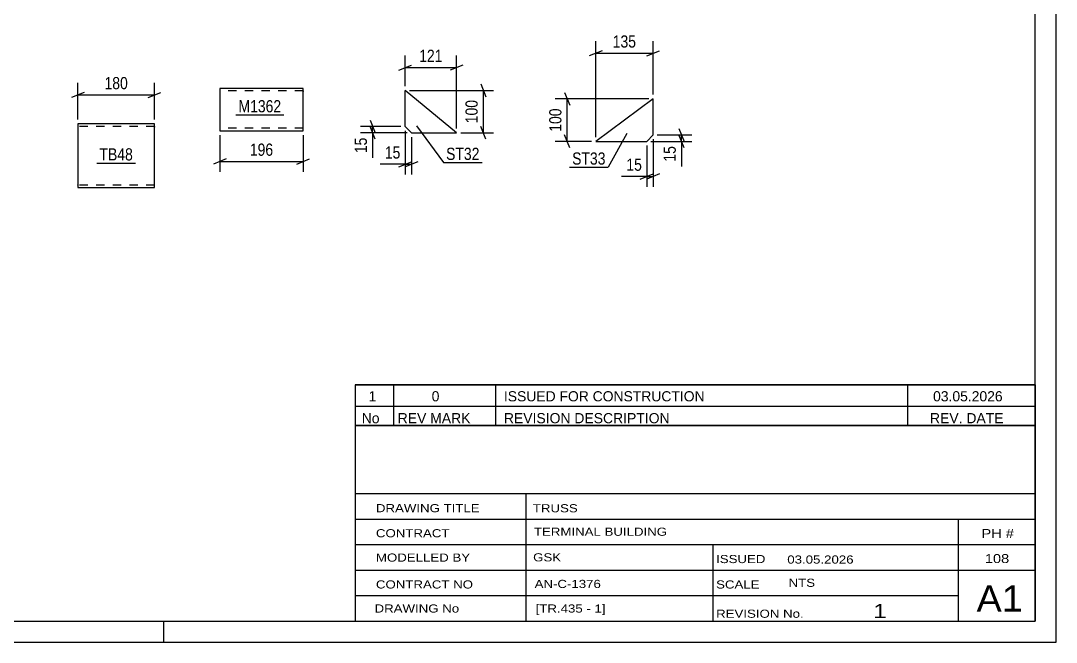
# Model space of a CAD drawing. Header units: millimetres. Extents: x 0 to 1797, y -6 to 560.
# Drawn here: x 176.3 to 420, y 0 to 146.3 of the extents above; entities that cross this region are included whole.
import ezdxf

# ---------------------------------------------------------------- set-up
doc = ezdxf.new("R2010")
doc.units = ezdxf.units.MM
doc.linetypes.add('DXK_LINE_DOT2', pattern=[3.9198, 1.9599, -1.9599])
doc.styles.add('Arial Narrow', font='ARIALN.TTF', dxfattribs={"height": 0.2})

# ---------------------------------------------------------------- blocks, each defined once
blk = doc.blocks.new('Unknown-814276781-13533')
at = {"color": 7, "linetype": 'Continuous'}
for p, q in [((255, 60.55), (415, 60.55)), ((415, 60.55), (255, 60.55)), ((255, 60.55), (255, 55.55)), ((264, 60.55), (264, 55.55)), ((288, 60.55), (288, 55.55)), ((385, 60.55), (385, 55.55)), ((415, 60.55), (415, 55.55)), ((255, 55.55), (415, 55.55)), ((255, 55.55), (255, 51.05)), ((255, 55.55), (415, 55.55)), ((264, 55.55), (264, 51.05)), ((288, 55.55), (288, 51.05)), ((385, 55.55), (385, 51.05)), ((415, 55.55), (415, 51.05)), ((415, 51.05), (255, 51.05))]:
    blk.add_line(p, q, dxfattribs=at)
at = {"color": 7, "linetype": 'Continuous', "style": 'Arial Narrow'}
for s, height, width, p in [('1', 2.39, 1.196471, (258.16, 56.7)), ('0', 2.39, 1.196471, (273, 56.7)), ('ISSUED FOR CONSTRUCTION', 2.3861, 1.196471, (290, 56.7)), ('03.05.2026', 2.386, 1.196471, (391, 56.7)), ('No', 2.386, 1.2, (256.54, 51.55)), ('REV MARK', 2.386, 1.2, (265, 51.55)), ('REVISION DESCRIPTION', 2.3861, 1.2, (290, 51.55)), ('REV. DATE', 2.386, 1.2, (390.28, 51.55))]:
    blk.add_text(s, height=height, dxfattribs=dict(at, width=width)).set_placement(p)
blk = doc.blocks.new('Unknown-814276781-1133')
at = {"color": 5, "linetype": 'Continuous'}
for p, q in [((420, 0), (420, 297)), ((415, 5), (415, 292)), ((5, 5), (415, 5)), ((210, 0), (210, 5)), ((0, 0), (420, 0))]:
    blk.add_line(p, q, dxfattribs=at)
blk = doc.blocks.new('Unknown-814276781-13532')
at = {"color": 7, "linetype": 'Continuous'}
for p, q in [((255, 51.05), (255, 5)), ((255, 51.05), (415, 51.05)), ((415, 51), (415, 5)), ((255, 35), (415, 35)), ((295.14, 35), (295.14, 5)), ((255, 29), (415, 29)), ((397, 5.05), (397, 29.05)), ((255, 23), (415, 23)), ((339.14, 23), (339.14, 5)), ((255, 17), (415, 17)), ((255, 11), (397, 11)), ((255, 5), (415, 5))]:
    blk.add_line(p, q, dxfattribs=at)
at = {"color": 7, "style": 'Arial Narrow'}
for s, height, width, p in [('DRAWING TITLE', 1.9089, 1.425378, (259.88, 30.61)), ('TRUSS', 1.909, 1.425378, (296.81, 30.59)), ('TERMINAL BUILDING', 1.9089, 1.425378, (297.06, 25.07)), ('CONTRACT', 1.909, 1.425378, (259.88, 24.71)), ('MODELLED BY', 1.9089, 1.425378, (259.88, 18.98)), ('GSK', 1.909, 1.425378, (296.88, 19.04)), ('ISSUED', 1.909, 1.425378, (339.94, 18.64)), ('03.05.2026', 1.909, 1.425378, (356.69, 18.52)), ('AN-C-1376', 1.909, 1.425378, (297.23, 12.78)), ('CONTRACT NO', 1.9089, 1.425378, (259.88, 12.66)), ('SCALE', 1.909, 1.425378, (339.94, 12.65)), ('A1', 6.204, 1.25, (401.24, 7.2)), ('DRAWING No', 1.909, 1.425378, (259.56, 7)), ('[TR.435 - 1]', 1.9089, 1.425378, (297.46, 6.99)), ('REVISION No.', 1.9089, 1.425378, (339.94, 5.77)), ('1', 3.34, 1.5, (376.91, 5.68))]:
    blk.add_text(s, height=height, dxfattribs=dict(at, width=width)).set_placement(p)
at = {"color": 7, "linetype": 'Continuous', "style": 'Arial Narrow'}
for s, height, width, p in [('PH #', 2.1, 1.42538, (402.4, 24.55)), ('108', 2.1, 1.42538, (403.19, 18.65)), ('NTS', 1.909, 1.425378, (357, 13.05))]:
    blk.add_text(s, height=height, dxfattribs=dict(at, width=width)).set_placement(p)
blk = doc.blocks.new('Part-814276781-7005 - 6999')
at = {"color": 2, "linetype": 'Continuous'}
for p, q in [((325.1, 127.89), (311.6, 117.89)), ((325.1, 119.39), (325.1, 127.89)), ((311.6, 117.89), (323.6, 117.89)), ((325.1, 119.39), (323.6, 117.89))]:
    blk.add_line(p, q, dxfattribs=at)
blk = doc.blocks.new('Part-814276781-7226 - 7222')
at = {"color": 2, "linetype": 'Continuous'}
for p, q in [((207.75, 122), (189.75, 122)), ((189.75, 122), (189.75, 107.09)), ((207.75, 108.2), (207.75, 122)), ((207.75, 107), (207.75, 108.2)), ((189.75, 107.09), (189.75, 107)), ((189.75, 107), (207.75, 107))]:
    blk.add_line(p, q, dxfattribs=at)
at = {"color": 7, "linetype": 'DXK_LINE_DOT2'}
for p, q in [((207.75, 121.4), (189.75, 121.4)), ((207.75, 121.35), (207.75, 121.4)), ((207.75, 121.4), (207.75, 121.35)), ((207.75, 121.26), (207.75, 121.35)), ((207.75, 121.35), (207.75, 121.26)), ((189.75, 107.6), (189.75, 107.64)), ((207.75, 107.6), (189.75, 107.6)), ((207.75, 107.64), (207.75, 107.97)), ((207.75, 107.6), (207.75, 107.64))]:
    blk.add_line(p, q, dxfattribs=at)
blk = doc.blocks.new('Part-814276781-6225 - 6219')
at = {"color": 2, "linetype": 'Continuous'}
for p, q in [((266.76, 121.39), (266.76, 129.89)), ((278.85, 119.89), (266.76, 129.89)), ((268.26, 119.89), (266.76, 121.39)), ((268.26, 119.89), (278.85, 119.89))]:
    blk.add_line(p, q, dxfattribs=at)
blk = doc.blocks.new('Part-814276781-7247 - 7243')
at = {"color": 2, "linetype": 'Continuous'}
for p, q in [((242.76, 130.36), (223.15, 130.36)), ((223.15, 130.36), (223.15, 120.45)), ((242.76, 121.56), (242.76, 130.36)), ((223.15, 120.45), (223.15, 120.36)), ((223.15, 120.36), (242.76, 120.36)), ((242.76, 120.36), (242.76, 121.56))]:
    blk.add_line(p, q, dxfattribs=at)
at = {"color": 7, "linetype": 'DXK_LINE_DOT2'}
for p, q in [((242.76, 129.76), (223.15, 129.76)), ((242.76, 129.76), (242.76, 129.71)), ((242.76, 129.71), (242.76, 129.76)), ((242.76, 129.62), (242.76, 129.71)), ((242.76, 129.71), (242.76, 129.62)), ((223.15, 120.96), (223.15, 121.01)), ((242.76, 120.96), (223.15, 120.96)), ((242.76, 121.01), (242.76, 121.33)), ((242.76, 120.96), (242.76, 121.01))]:
    blk.add_line(p, q, dxfattribs=at)
blk = doc.blocks.new('StraightDimension-814276781-7019 - 6999')
at = {"color": 7, "linetype": 'Continuous'}
for p, q in [((304.28, 129.39), (305.48, 126.39)), ((324.1, 127.89), (302.03, 127.89)), ((304.88, 117.89), (304.88, 127.89)), ((310.6, 117.89), (302.03, 117.89)), ((305.48, 116.39), (304.28, 119.39))]:
    blk.add_line(p, q, dxfattribs=at)
at = {"color": 0}
blk.add_wipeout([(304.13, 126.23), (299.93, 126.23), (299.93, 119.55), (304.13, 119.55)], dxfattribs=at)
at = {"color": 3, "style": 'Arial Narrow'}
blk.add_text('100', height=2.863, rotation=90.0002, dxfattribs=at).set_placement((303.53, 120.15))
blk = doc.blocks.new('StraightDimension-814276781-7045 - 6999')
at = {"color": 7, "linetype": 'Continuous'}
for p, q in [((311.6, 118.89), (311.6, 141.46)), ((325.1, 128.89), (325.1, 141.46)), ((313.1, 139.21), (310.1, 138.01)), ((323.6, 138.01), (326.6, 139.21)), ((311.6, 138.61), (325.1, 138.61))]:
    blk.add_line(p, q, dxfattribs=at)
at = {"color": 0}
blk.add_wipeout([(321.69, 139.36), (321.69, 143.56), (315.01, 143.56), (315.01, 139.36)], dxfattribs=at)
at = {"color": 3, "style": 'Arial Narrow'}
blk.add_text('135', height=2.863, dxfattribs=at).set_placement((315.61, 139.96))
blk = doc.blocks.new('StraightDimension-814276781-7031 - 6999')
at = {"color": 7, "linetype": 'Continuous'}
for p, q in [((325.1, 118.39), (325.1, 107.22)), ((323.6, 116.89), (323.6, 107.22)), ((322.1, 109.02), (325.1, 110.22)), ((326.6, 110.22), (323.6, 109.02)), ((323.6, 109.62), (325.1, 109.62))]:
    blk.add_line(p, q, dxfattribs=at)
at = {"color": 0}
blk.add_wipeout([(323.07, 110.37), (323.07, 114.57), (318.22, 114.57), (318.22, 110.37)], dxfattribs=at)
at = {"color": 7, "linetype": 'Continuous'}
blk.add_line((323.6, 109.62), (317.69, 109.62), dxfattribs=at)
blk.add_line((323.6, 109.62), (317.69, 109.62), dxfattribs=at)
at = {"color": 3, "style": 'Arial Narrow'}
blk.add_text('15', height=2.863, dxfattribs=at).set_placement((318.82, 110.97))
blk = doc.blocks.new('StraightDimension-814276781-7007 - 6999')
at = {"color": 7, "linetype": 'Continuous'}
for p, q in [((331.19, 120.89), (332.39, 117.89)), ((324.6, 117.89), (334.19, 117.89)), ((326.1, 119.39), (334.19, 119.39)), ((332.39, 116.39), (331.19, 119.39)), ((331.79, 117.89), (331.79, 119.39))]:
    blk.add_line(p, q, dxfattribs=at)
at = {"color": 0}
blk.add_wipeout([(331.04, 117.36), (326.84, 117.36), (326.84, 112.51), (331.04, 112.51)], dxfattribs=at)
at = {"color": 7, "linetype": 'Continuous'}
blk.add_line((331.79, 117.89), (331.79, 111.98), dxfattribs=at)
blk.add_line((331.79, 117.89), (331.79, 111.98), dxfattribs=at)
at = {"color": 3, "style": 'Arial Narrow'}
blk.add_text('15', height=2.863, rotation=90.0002, dxfattribs=at).set_placement((330.44, 113.11))
blk = doc.blocks.new('StraightDimension-814276781-7229 - 7222')
at = {"color": 7, "linetype": 'Continuous'}
for p, q in [((189.75, 123), (189.75, 131.66)), ((207.75, 123), (207.75, 131.66)), ((191.25, 129.41), (188.25, 128.21)), ((206.25, 128.21), (209.25, 129.41)), ((189.75, 128.81), (207.75, 128.81))]:
    blk.add_line(p, q, dxfattribs=at)
at = {"color": 0}
blk.add_wipeout([(202.09, 129.56), (202.09, 133.76), (195.41, 133.76), (195.41, 129.56)], dxfattribs=at)
at = {"color": 3, "style": 'Arial Narrow'}
blk.add_text('180', height=2.863, dxfattribs=at).set_placement((196.01, 130.16))
blk = doc.blocks.new('StraightDimension-814276781-6260 - 6219')
at = {"color": 7, "linetype": 'Continuous'}
for p, q in [((267.76, 129.89), (287.57, 129.89)), ((284.57, 131.39), (285.77, 128.39)), ((285.17, 119.89), (285.17, 129.89)), ((279.85, 119.89), (287.57, 119.89)), ((285.77, 118.39), (284.57, 121.39))]:
    blk.add_line(p, q, dxfattribs=at)
at = {"color": 0}
blk.add_wipeout([(284.42, 128.23), (280.22, 128.23), (280.22, 121.55), (284.42, 121.55)], dxfattribs=at)
at = {"color": 3, "style": 'Arial Narrow'}
blk.add_text('100', height=2.863, rotation=90.0002, dxfattribs=at).set_placement((283.82, 122.15))
blk = doc.blocks.new('StraightDimension-814276781-6249 - 6219')
at = {"color": 7, "linetype": 'Continuous'}
for p, q in [((258.5, 122.89), (259.7, 119.89)), ((265.76, 121.39), (256.25, 121.39)), ((267.26, 119.89), (256.25, 119.89)), ((259.7, 118.39), (258.5, 121.39)), ((259.1, 119.89), (259.1, 121.39))]:
    blk.add_line(p, q, dxfattribs=at)
at = {"color": 0}
blk.add_wipeout([(258.35, 119.36), (254.15, 119.36), (254.15, 114.51), (258.35, 114.51)], dxfattribs=at)
at = {"color": 7, "linetype": 'Continuous'}
blk.add_line((259.1, 119.89), (259.1, 113.98), dxfattribs=at)
blk.add_line((259.1, 119.89), (259.1, 113.98), dxfattribs=at)
at = {"color": 3, "style": 'Arial Narrow'}
blk.add_text('15', height=2.863, rotation=90.0002, dxfattribs=at).set_placement((257.75, 115.11))
blk = doc.blocks.new('StraightDimension-814276781-6227 - 6219')
at = {"color": 7, "linetype": 'Continuous'}
for p, q in [((266.76, 120.39), (266.76, 110.08)), ((268.26, 118.89), (268.26, 110.08)), ((265.26, 111.88), (268.26, 113.08)), ((269.76, 113.08), (266.76, 111.88)), ((266.76, 112.48), (268.26, 112.48))]:
    blk.add_line(p, q, dxfattribs=at)
at = {"color": 0}
blk.add_wipeout([(266.24, 113.23), (266.24, 117.43), (261.38, 117.43), (261.38, 113.23)], dxfattribs=at)
at = {"color": 7, "linetype": 'Continuous'}
blk.add_line((266.76, 112.48), (260.85, 112.48), dxfattribs=at)
blk.add_line((266.76, 112.48), (260.85, 112.48), dxfattribs=at)
at = {"color": 3, "style": 'Arial Narrow'}
blk.add_text('15', height=2.863, dxfattribs=at).set_placement((261.98, 113.83))
blk = doc.blocks.new('StraightDimension-814276781-6239 - 6219')
at = {"color": 7, "linetype": 'Continuous'}
for p, q in [((266.76, 130.89), (266.76, 138.09)), ((278.85, 120.89), (278.85, 138.09)), ((265.26, 134.64), (268.26, 135.84)), ((266.76, 135.24), (278.85, 135.24)), ((280.35, 135.84), (277.35, 134.64))]:
    blk.add_line(p, q, dxfattribs=at)
at = {"color": 0}
blk.add_wipeout([(276.15, 135.99), (276.15, 140.19), (269.46, 140.19), (269.46, 135.99)], dxfattribs=at)
at = {"color": 3, "style": 'Arial Narrow'}
blk.add_text('121', height=2.863, dxfattribs=at).set_placement((270.06, 136.59))
blk = doc.blocks.new('StraightDimension-814276781-7249 - 7243')
at = {"color": 7, "linetype": 'Continuous'}
for p, q in [((223.15, 119.36), (223.15, 110.75)), ((242.76, 119.36), (242.76, 110.75)), ((224.65, 113.75), (221.65, 112.55)), ((223.15, 113.15), (242.76, 113.15)), ((241.26, 112.55), (244.26, 113.75))]:
    blk.add_line(p, q, dxfattribs=at)
at = {"color": 0}
blk.add_wipeout([(236.3, 113.9), (236.3, 118.1), (229.61, 118.1), (229.61, 113.9)], dxfattribs=at)
at = {"color": 3, "style": 'Arial Narrow'}
blk.add_text('196', height=2.863, dxfattribs=at).set_placement((230.21, 114.5))
blk = doc.blocks.new('Mark-814276781-7001 - 6999')
at = {"color": 0}
blk.add_wipeout([(313.91, 112.42), (313.91, 115.42), (306.06, 115.42), (306.06, 112.42)], dxfattribs=at)
blk.add_wipeout([(313.91, 112.42), (313.91, 115.42), (306.06, 115.42), (306.06, 112.42)], dxfattribs=at)
at = {"color": 30, "linetype": 'Continuous'}
for p in [(318.93, 119.77), (305.46, 111.82)]:
    blk.add_line(p, (314.51, 111.82), dxfattribs=at)
at = {"color": 3, "style": 'Arial Narrow'}
blk.add_text('ST33', height=2.863, dxfattribs=at).set_placement((306.06, 112.42))
blk = doc.blocks.new('Mark-814276781-7224 - 7222')
at = {"color": 0}
blk.add_wipeout([(202.68, 113.39), (202.68, 116.39), (194.82, 116.39), (194.82, 113.39)], dxfattribs=at)
blk.add_wipeout([(202.68, 113.39), (202.68, 116.39), (194.82, 116.39), (194.82, 113.39)], dxfattribs=at)
at = {"color": 30, "linetype": 'Continuous'}
blk.add_line((194.22, 112.79), (203.28, 112.79), dxfattribs=at)
at = {"color": 3, "style": 'Arial Narrow'}
blk.add_text('TB48', height=2.863, dxfattribs=at).set_placement((194.82, 113.39))
blk = doc.blocks.new('Mark-814276781-6221 - 6219')
at = {"color": 0}
blk.add_wipeout([(284.26, 113.52), (284.26, 116.52), (276.4, 116.52), (276.4, 113.52)], dxfattribs=at)
blk.add_wipeout([(284.26, 113.52), (284.26, 116.52), (276.4, 116.52), (276.4, 113.52)], dxfattribs=at)
at = {"color": 30, "linetype": 'Continuous'}
for p, q in [((269.44, 121.52), (275.8, 112.92)), ((275.8, 112.92), (284.86, 112.92))]:
    blk.add_line(p, q, dxfattribs=at)
at = {"color": 3, "style": 'Arial Narrow'}
blk.add_text('ST32', height=2.863, dxfattribs=at).set_placement((276.4, 113.52))
blk = doc.blocks.new('Mark-814276781-7245 - 7243')
at = {"color": 0}
blk.add_wipeout([(237.59, 124.72), (237.59, 127.72), (227.54, 127.72), (227.54, 124.72)], dxfattribs=at)
blk.add_wipeout([(237.59, 124.72), (237.59, 127.72), (227.54, 127.72), (227.54, 124.72)], dxfattribs=at)
at = {"color": 30, "linetype": 'Continuous'}
blk.add_line((226.94, 124.12), (238.19, 124.12), dxfattribs=at)
at = {"color": 3, "style": 'Arial Narrow'}
blk.add_text('M1362', height=2.863, dxfattribs=at).set_placement((227.54, 124.72))

msp = doc.modelspace()

# ---------------------------------------------------------------- block references
for name in ['Unknown-814276781-1133', 'Part-814276781-7247 - 7243', 'Part-814276781-6225 - 6219', 'Part-814276781-7005 - 6999', 'Part-814276781-7226 - 7222', 'Unknown-814276781-13533', 'Unknown-814276781-13532']:
    msp.add_blockref(name, (0, 0))

# ---------------------------------------------------------------- next in the draw order: block references
for name in ['StraightDimension-814276781-7229 - 7222', 'StraightDimension-814276781-6260 - 6219', 'StraightDimension-814276781-7019 - 6999', 'Mark-814276781-7245 - 7243', 'StraightDimension-814276781-7249 - 7243', 'Mark-814276781-7224 - 7222']:
    msp.add_blockref(name, (0, 0))

# ---------------------------------------------------------------- next in the draw order: block references
for name in ['StraightDimension-814276781-7045 - 6999', 'StraightDimension-814276781-6249 - 6219']:
    msp.add_blockref(name, (0, 0))

# ---------------------------------------------------------------- next in the draw order: block references
for name in ['StraightDimension-814276781-6227 - 6219', 'StraightDimension-814276781-7031 - 6999']:
    msp.add_blockref(name, (0, 0))

# ---------------------------------------------------------------- next in the draw order: block references
for name in ['StraightDimension-814276781-6239 - 6219', 'Mark-814276781-7001 - 6999', 'StraightDimension-814276781-7007 - 6999']:
    msp.add_blockref(name, (0, 0))

# ---------------------------------------------------------------- next in the draw order: block references
msp.add_blockref('Mark-814276781-6221 - 6219', (0, 0))

doc.saveas('drawing.dxf')
